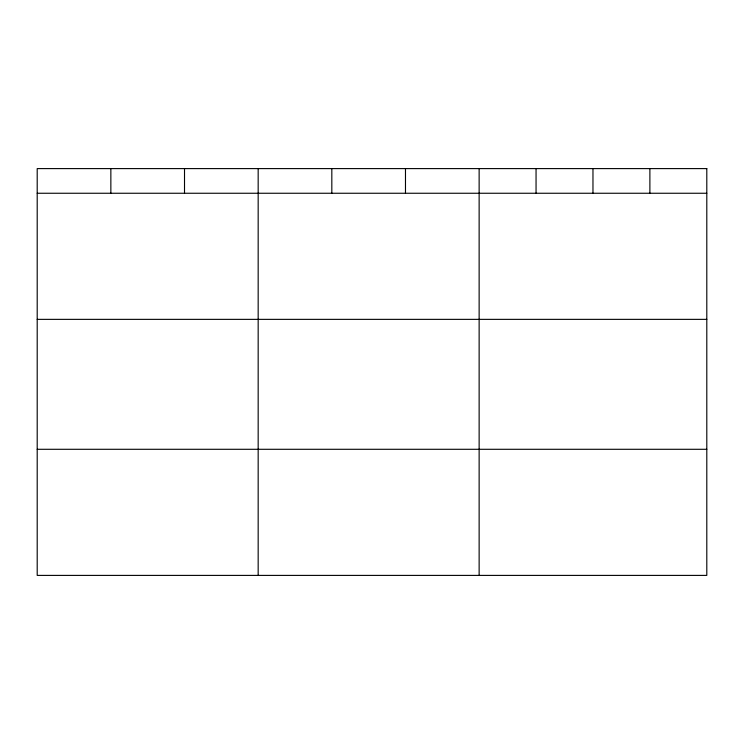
<?xml version="1.0" encoding="UTF-8"?>
<svg xmlns="http://www.w3.org/2000/svg" width="744" height="744" viewBox="0 0 744 744"><rect width="100%" height="100%" fill="white"/><g stroke="black" fill="none" stroke-linecap="round" stroke-linejoin="round"><path stroke-width="1.12" d="M37.2 193.254L706.8 193.254M37.2 319.362L706.8 319.362M37.2 449.292L706.8 449.292M649.884 168.6L649.884 193.254M592.968 168.6L592.968 193.254M536.052 168.6L536.052 193.254M479.136 168.6L479.136 575.4M405.48 168.6L405.48 193.254M331.824 168.6L331.824 193.254M258.168 168.6L258.168 575.4M184.512 168.6L184.512 193.254M110.856 168.6L110.856 193.254M706.8 168.6L37.2 168.6L37.2 575.4L706.8 575.4L706.8 168.6"/></g></svg>
